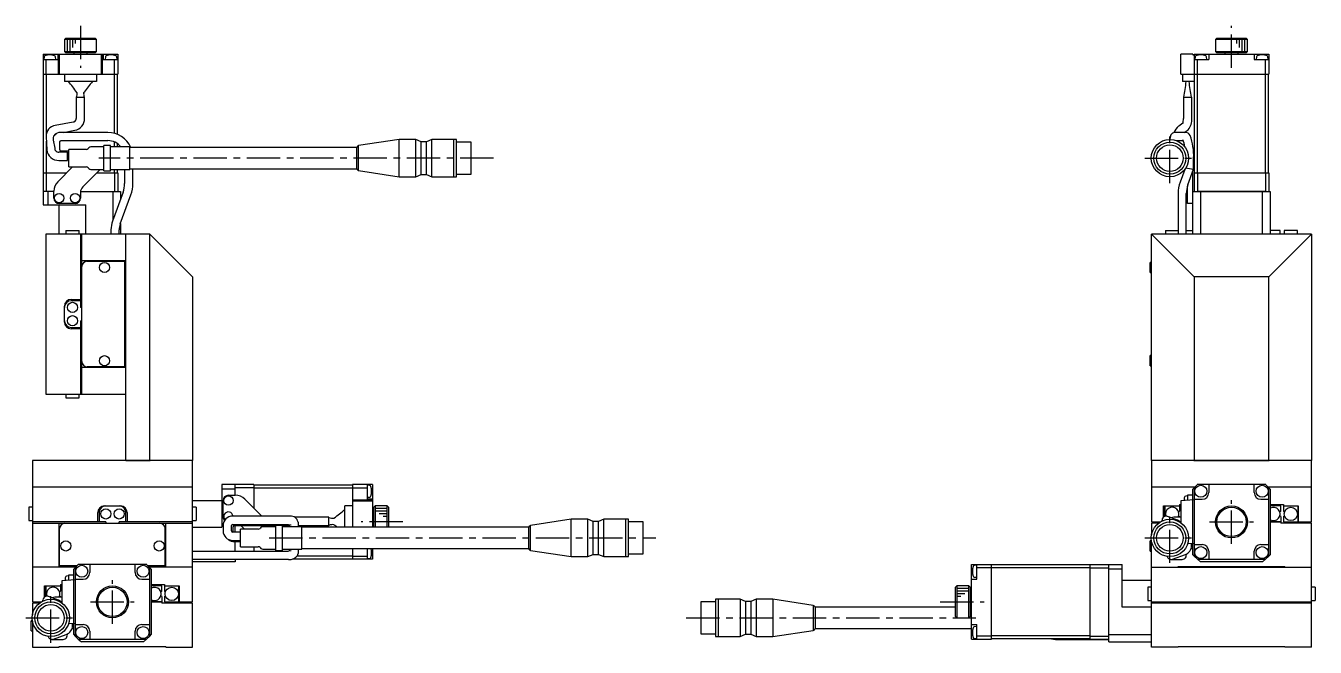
# Model space of a CAD drawing. Extents: x -587 to 419, y 17 to 772.
# Drawn here: x -88.2 to 395.5, y 287 to 520.1 of the extents above; entities that cross this region are included whole.
import ezdxf

# ---------------------------------------------------------------- set-up
doc = ezdxf.new("R2010")
doc.units = 0
doc.header["$LTSCALE"] = 10
doc.linetypes.add('CENTER', pattern=[2, 1.25, -0.25, 0.25, -0.25])
doc.layers.add('1', color=7, linetype='CONTINUOUS')

msp = doc.modelspace()

# ---------------------------------------------------------------- linework, layer by layer
at = {"layer": '1', "color": 4, "linetype": 'CENTER'}
for p, q in [((-67.656117, 520.14345), (-67.656117, 504.382531)), ((364.0799, 504.38253), (364.0799, 520.14345)), ((340.9799, 461.082897), (340.9799, 479.882895)), ((87.279877, 470.482896), (-60.706832, 470.482896)), ((331.579901, 470.482896), (350.379899, 470.482896)), ((364.0799, 325.782896), (364.0799, 342.182896)), ((53.2653, 333.982896), (37.680253, 333.982896)), ((340.9799, 318.582897), (340.9799, 337.382894)), ((355.8799, 333.982896), (372.2799, 333.982896)), ((3.186777, 327.982896), (148.186777, 327.982896)), ((331.579901, 327.982896), (350.379899, 327.982896)), ((-55.656117, 295.782896), (-55.656117, 312.182896)), ((-78.756117, 288.582897), (-78.756117, 307.382894)), ((-63.856117, 303.982896), (-47.456117, 303.982896)), ((254.856945, 303.982896), (271.352159, 303.982896)), ((-88.156116, 297.982896), (-69.356118, 297.982896)), ((159.58867, 297.982896), (268.154107, 297.982896))]:
    msp.add_line(p, q, dxfattribs=at)
at = {"layer": '1', "color": 7, "linetype": 'CONTINUOUS'}
for p, q in [((-73.156117, 515.482896), (-73.656117, 514.982896)), ((-61.656117, 514.982896), (-73.656117, 514.982896)), ((-73.656117, 514.982896), (-73.656117, 510.482896)), ((-73.156117, 515.482896), (-62.156117, 515.482896)), ((-61.656117, 514.982896), (-62.156117, 515.482896)), ((-61.656117, 510.482896), (-61.656117, 514.982896)), ((358.5799, 515.482896), (358.0799, 514.982896)), ((370.0799, 514.982896), (358.0799, 514.982896)), ((358.0799, 514.982896), (358.0799, 510.482896)), ((358.5799, 515.482896), (369.5799, 515.482896)), ((370.0799, 514.982896), (369.5799, 515.482896)), ((370.0799, 510.482896), (370.0799, 514.982896)), ((-81.656117, 509.482896), (-53.656117, 509.482896)), ((-81.656117, 509.482896), (-81.656117, 501.982896)), ((-81.319916, 508.468176), (-81.406117, 507.482896)), ((-76.906117, 507.482896), (-76.992318, 508.468176)), ((-76.156117, 509.482896), (-76.156117, 507.482896)), ((-75.906117, 501.982896), (-75.906117, 509.182896)), ((-75.871154, 509.182896), (-75.906117, 509.182896)), ((-75.871154, 509.482896), (-75.871154, 509.182896)), ((-75.556483, 501.982896), (-75.556483, 509.482896)), ((-73.656117, 510.482896), (-61.656117, 510.482896)), ((-73.656117, 510.482896), (-73.156117, 509.982896)), ((-62.156117, 509.982896), (-73.156117, 509.982896)), ((-70.156117, 509.982896), (-70.156117, 509.482896)), ((-65.156117, 509.482896), (-65.156117, 509.982896)), ((-62.156117, 509.982896), (-61.656117, 510.482896)), ((-59.755751, 501.982896), (-59.755751, 509.482896)), ((-59.44108, 509.482896), (-59.44108, 509.182896)), ((-59.406117, 509.182896), (-59.44108, 509.182896)), ((-59.406117, 501.982896), (-59.406117, 509.182896)), ((-59.156117, 509.482896), (-59.156117, 507.482896)), ((-58.319916, 508.468176), (-58.406117, 507.482896)), ((-53.906117, 507.482896), (-53.992318, 508.468176)), ((-53.656117, 509.482896), (-53.656117, 501.982896)), ((345.0799, 501.982896), (345.0799, 509.482896)), ((349.5799, 509.482896), (345.0799, 509.482896)), ((349.5799, 509.482896), (349.5799, 509.182896)), ((349.5799, 509.182896), (350.0799, 509.182896)), ((350.0799, 509.482896), (378.0799, 509.482896)), ((350.0799, 509.482896), (350.0799, 499.182896)), ((350.416101, 508.468176), (350.3299, 507.482896)), ((354.8299, 507.482896), (354.743699, 508.468176)), ((355.5799, 509.482896), (355.5799, 507.482896)), ((358.0799, 510.482896), (370.0799, 510.482896)), ((358.0799, 510.482896), (358.5799, 509.982896)), ((369.5799, 509.982896), (358.5799, 509.982896)), ((361.5799, 509.982896), (361.5799, 509.482896)), ((366.5799, 509.482896), (366.5799, 509.982896)), ((369.5799, 509.982896), (370.0799, 510.482896)), ((372.5799, 509.482896), (372.5799, 507.482896)), ((373.416101, 508.468176), (373.3299, 507.482896)), ((377.8299, 507.482896), (377.743699, 508.468176)), ((378.0799, 509.482896), (378.0799, 501.982896)), ((-81.656117, 507.482896), (-76.156117, 507.482896)), ((-80.456117, 501.982896), (-80.456117, 507.482896)), ((-59.156117, 507.482896), (-53.656117, 507.482896)), ((-54.856117, 501.982896), (-54.856117, 507.482896)), ((350.0799, 507.482896), (355.5799, 507.482896)), ((351.2799, 501.982896), (351.2799, 507.482896)), ((372.5799, 507.482896), (378.0799, 507.482896)), ((376.8799, 501.982896), (376.8799, 507.482896)), ((-81.656117, 501.982896), (-53.656117, 501.982896)), ((-81.556117, 464.982896), (-81.556117, 501.982896)), ((-80.414696, 479.702171), (-80.414696, 501.982896)), ((-73.656117, 501.982896), (-73.656117, 499.182896)), ((-61.656117, 499.182896), (-73.656117, 499.182896)), ((-61.656117, 501.982896), (-61.656117, 499.182896)), ((-54.897538, 479.811207), (-54.897538, 501.982896)), ((-53.756117, 479.41281), (-53.756117, 501.982896)), ((345.0799, 501.982896), (378.0799, 501.982896)), ((345.6799, 501.982896), (345.6799, 499.182896)), ((350.0799, 499.182896), (345.6799, 499.182896)), ((350.1799, 464.982896), (350.1799, 501.982896)), ((351.321321, 464.982896), (351.321321, 501.982896)), ((376.838479, 464.982896), (376.838479, 501.982896)), ((377.9799, 464.982896), (377.9799, 501.982896)), ((-69.206116, 493.382896), (-66.106116, 493.382896)), ((-69.206116, 493.382896), (-69.206116, 485.400195)), ((-68.955005, 495.127015), (-68.908559, 495.010406)), ((-66.440688, 494.849486), (-66.407057, 494.999919)), ((-66.407057, 494.999919), (-66.367203, 495.106607)), ((-66.367203, 495.106607), (-66.282814, 495.248423)), ((-66.106116, 485.400195), (-66.106116, 493.382896)), ((346.0549, 493.382896), (346.0549, 485.400195)), ((346.0549, 493.382896), (349.1549, 493.382896)), ((349.1549, 485.400195), (349.1549, 493.382896)), ((-70.329048, 483.970574), (-77.090885, 482.73622)), ((-70.278822, 483.980803), (-70.329048, 483.970574)), ((-70.142173, 484.019698), (-70.278822, 483.980803)), ((-70.011934, 484.072904), (-70.142173, 484.019698)), ((-69.889321, 484.139169), (-70.011934, 484.072904)), ((-77.717624, 478.761579), (-77.658949, 478.856963)), ((-77.658949, 478.856963), (-77.632643, 478.890995)), ((-77.284877, 479.250588), (-76.813446, 479.606964)), ((-57.350996, 480.145827), (-74.957652, 480.145827)), ((-74.018614, 480.145827), (-69.772352, 480.92097)), ((342.910357, 480.145827), (342.871032, 480.145354)), ((346.652768, 480.145827), (342.910357, 480.145827)), ((344.278747, 482.492394), (344.270937, 482.487048)), ((345.84691, 483.560744), (344.278747, 482.492394)), ((346.340291, 480.145827), (347.83597, 481.164796)), ((-80.51022, 478.629112), (-80.249556, 473.623914)), ((-80.414696, 464.982896), (-80.414696, 476.794872)), ((-77.153752, 473.78514), (-77.176277, 474.217658)), ((-75.363948, 476.595827), (-75.363637, 476.613346)), ((-75.363948, 473.595827), (-75.363948, 476.595827)), ((-75.363637, 476.613346), (-75.362638, 476.631792)), ((-75.362638, 476.631792), (-75.36095, 476.650187)), ((-75.36095, 476.650187), (-75.358573, 476.668515)), ((-75.358573, 476.668515), (-75.355504, 476.686761)), ((-75.355504, 476.686761), (-75.351742, 476.704909)), ((-75.351742, 476.704909), (-75.347282, 476.722943)), ((-75.347282, 476.722943), (-75.342118, 476.740847)), ((-75.342118, 476.740847), (-75.336245, 476.758602)), ((-75.336245, 476.758602), (-75.329654, 476.77619)), ((-75.329654, 476.77619), (-75.322335, 476.793591)), ((-75.322335, 476.793591), (-75.314278, 476.810783)), ((-75.314278, 476.810783), (-75.305471, 476.827745)), ((-75.305471, 476.827745), (-75.295897, 476.84445)), ((-75.295897, 476.84445), (-75.285543, 476.860873)), ((-75.285543, 476.860873), (-75.274388, 476.876983)), ((-75.274388, 476.876983), (-75.262414, 476.892748)), ((-75.262414, 476.892748), (-75.249597, 476.908132)), ((-75.249597, 476.908132), (-75.235912, 476.923095)), ((-75.235912, 476.923095), (-75.221332, 476.93759)), ((-75.221332, 476.93759), (-75.205826, 476.951566)), ((-75.205826, 476.951566), (-75.189363, 476.964965)), ((-75.189363, 476.964965), (-75.171907, 476.977719)), ((-75.171907, 476.977719), (-75.153423, 476.989749)), ((-75.153423, 476.989749), (-75.133877, 477.000964)), ((-75.133877, 477.000964), (-75.113238, 477.011258)), ((-75.113238, 477.011258), (-75.091486, 477.020509)), ((-75.091486, 477.020509), (-75.068614, 477.028576)), ((-75.068614, 477.028576), (-75.044648, 477.0353)), ((-75.044648, 477.0353), (-75.019655, 477.040509)), ((-75.019655, 477.040509), (-74.993761, 477.04403)), ((-74.993761, 477.04403), (-74.96717, 477.045702)), ((-74.96717, 477.045702), (-74.957652, 477.045827)), ((-74.957652, 477.045827), (-57.350996, 477.045827)), ((-64.463224, 474.390003), (-64.777437, 474.075789)), ((-58.906117, 474.682896), (-63.756117, 474.682896)), ((-56.406117, 475.182896), (-58.906117, 475.182896)), ((-58.906117, 465.782896), (-58.906117, 475.182896)), ((-56.406117, 465.782896), (-56.406117, 475.182896)), ((-49.070331, 474.682896), (-56.406117, 474.682896)), ((-54.897538, 474.682896), (-54.897538, 476.532215)), ((-53.756117, 474.682896), (-53.756117, 475.881098)), ((-49.070331, 466.282896), (-49.070331, 474.682896)), ((35.972013, 474.482896), (-49.070331, 474.482896)), ((35.972013, 466.482896), (35.972013, 474.482896)), ((51.929669, 477.482895), (36.695687, 475.167222)), ((36.695687, 465.798571), (36.695687, 475.167222)), ((51.929669, 463.482897), (51.929669, 477.482895)), ((58.122668, 477.482895), (51.929669, 477.482895)), ((58.122668, 463.482897), (58.122668, 477.482895)), ((60.122668, 476.632896), (58.122668, 477.482895)), ((60.122668, 464.332896), (60.122668, 476.632896)), ((62.122668, 476.632896), (60.122668, 476.632896)), ((64.122668, 477.482895), (62.122668, 476.632896)), ((62.122668, 464.332896), (62.122668, 476.632896)), ((64.122668, 463.482897), (64.122668, 477.482895)), ((72.379668, 477.482895), (64.122668, 477.482895)), ((72.379668, 463.482897), (72.379668, 477.482895)), ((72.429668, 477.432895), (72.379668, 477.482895)), ((73.42967, 477.482895), (72.429668, 477.482895)), ((72.429668, 463.482897), (72.429668, 477.482895)), ((73.42967, 463.482897), (73.42967, 477.482895)), ((78.929671, 476.482894), (73.42967, 476.482894)), ((78.929671, 464.482898), (78.929671, 476.482894)), ((343.414634, 477.045827), (346.008533, 477.045827)), ((344.046487, 476.773073), (344.057371, 477.04597)), ((344.123555, 476.737288), (344.289319, 477.045827)), ((-77.153225, 473.776049), (-77.153752, 473.78514)), ((-77.133681, 473.644749), (-77.153225, 473.776049)), ((-77.097308, 473.528464), (-77.133681, 473.644749)), ((-77.048287, 473.423623), (-77.097308, 473.528464)), ((-76.988651, 473.327564), (-77.048287, 473.423623)), ((-72.570331, 472.732896), (-75.704806, 472.732896)), ((-75.704806, 469.632896), (-72.570331, 469.632896)), ((-72.070331, 473.145827), (-74.913948, 473.145827)), ((-72.570331, 469.632896), (-72.570331, 472.732896)), ((-72.570331, 470.045827), (-72.070331, 470.045827)), ((-65.484544, 473.782896), (-72.070331, 473.782896)), ((-72.070331, 467.182896), (-72.070331, 473.782896)), ((349.866061, 466.32252), (349.866061, 470.595827)), ((-81.656117, 464.982896), (-81.656117, 458.082896)), ((-81.656117, 464.982896), (-72.812971, 464.982896)), ((-80.456117, 464.982896), (-80.456117, 457.982896)), ((-76.191651, 461.604217), (-70.612971, 467.182896)), ((-72.070331, 467.182896), (-65.484544, 467.182896)), ((-60.199263, 466.282896), (-66.777437, 459.704722)), ((-64.777437, 466.890003), (-64.463224, 466.575789)), ((-63.756117, 466.282896), (-58.906117, 466.282896)), ((-61.499263, 464.982896), (-53.656117, 464.982896)), ((-58.906117, 465.782896), (-56.406117, 465.782896)), ((-56.406117, 466.282896), (-49.070331, 466.282896)), ((-54.897538, 464.982896), (-54.897538, 466.282896)), ((-54.856117, 464.982896), (-54.856117, 457.982896)), ((-53.756117, 464.982896), (-53.756117, 466.282896)), ((-53.656117, 464.982896), (-53.656117, 458.082896)), ((-51.075815, 466.282896), (-51.075815, 460.951984)), ((-49.070331, 466.482896), (35.972013, 466.482896)), ((-47.975815, 460.951984), (-47.975815, 466.482896)), ((36.695687, 465.798571), (51.929669, 463.482897)), ((58.122668, 463.482897), (60.122668, 464.332896)), ((60.122668, 464.332896), (62.122668, 464.332896)), ((62.122668, 464.332896), (64.122668, 463.482897)), ((73.42967, 464.482898), (78.929671, 464.482898)), ((346.52766, 466.214133), (344.805347, 461.482116)), ((346.766061, 466.869133), (349.866061, 466.32252)), ((347.718394, 460.421853), (349.866061, 466.32252)), ((349.5799, 441.982896), (349.5799, 465.536298)), ((350.0799, 464.982896), (350.0799, 457.982896)), ((350.0799, 464.982896), (378.0799, 464.982896)), ((351.2799, 464.982896), (351.2799, 458.082896)), ((376.8799, 464.982896), (376.8799, 458.082896)), ((378.0799, 464.982896), (378.0799, 457.982896)), ((51.929669, 463.482897), (58.122668, 463.482897)), ((64.122668, 463.482897), (72.379668, 463.482897)), ((72.379668, 463.482897), (72.429668, 463.532897)), ((72.429668, 463.482897), (73.42967, 463.482897)), ((347.5799, 453.482896), (347.5799, 460.01137)), ((-81.556117, 457.982896), (-81.656117, 458.082896)), ((-81.656117, 457.982896), (-81.656117, 452.982896)), ((-77.656117, 457.982896), (-81.656117, 457.982896)), ((-79.934146, 457.982896), (-79.934146, 452.982896)), ((-77.656117, 455.482896), (-77.656117, 458.068683)), ((-67.656117, 457.583401), (-67.656117, 455.482896)), ((-67.629399, 457.982896), (-52.656117, 457.982896)), ((-51.664309, 457.734718), (-55.630181, 446.838573)), ((-55.378088, 447.531195), (-55.378088, 457.982896)), ((-53.756117, 457.982896), (-53.656117, 458.082896)), ((-52.717134, 445.77831), (-48.751262, 456.674456)), ((-52.656117, 457.982896), (-52.656117, 455.009748)), ((344.0299, 457.204587), (344.0299, 441.982896)), ((347.5799, 457.232896), (347.1299, 457.193526)), ((347.1299, 441.982896), (347.1299, 457.204587)), ((349.5799, 457.982896), (378.5799, 457.982896)), ((351.1799, 457.982896), (351.2799, 458.082896)), ((351.2799, 458.082896), (376.8799, 458.082896)), ((352.417996, 457.982896), (352.417996, 441.982896)), ((375.741804, 441.982896), (375.741804, 457.982896)), ((376.8799, 458.082896), (376.9799, 457.982896)), ((378.5799, 457.982896), (378.5799, 441.982896)), ((-81.656117, 452.982896), (-65.656117, 452.982896)), ((-69.656117, 453.482896), (-75.656117, 453.482896)), ((-75.656117, 441.982896), (-75.656117, 452.982896)), ((-65.656117, 441.982896), (-65.656117, 452.982896)), ((347.1299, 453.772266), (347.5799, 453.732896)), ((349.5799, 453.482896), (347.5799, 453.482896)), ((-52.656117, 445.945954), (-52.656117, 441.982896)), ((-41.656117, 441.982896), (-80.656117, 441.982896)), ((-80.656117, 441.982896), (-80.656117, 381.982896)), ((-73.156117, 443.382896), (-73.156117, 441.982896)), ((-73.156117, 443.382896), (-68.156117, 443.382896)), ((-68.156117, 441.982896), (-68.156117, 443.382896)), ((-67.656117, 441.982896), (-67.656117, 414.482896)), ((-67.156117, 381.982896), (-67.156117, 441.982896)), ((-56.206117, 443.57228), (-56.206117, 441.982896)), ((-53.106117, 441.982896), (-53.106117, 443.57228)), ((-50.656117, 356.982896), (-50.656117, 441.982896)), ((-41.656117, 357.082896), (-41.656117, 441.982896)), ((-25.656117, 425.982896), (-41.656117, 441.982896)), ((334.0799, 357.082896), (334.0799, 441.982896)), ((350.0799, 425.982896), (334.0799, 441.982896)), ((394.0799, 441.982896), (334.0799, 441.982896)), ((339.3299, 443.382896), (339.3299, 441.982896)), ((339.3299, 443.382896), (344.0299, 443.382896)), ((347.1299, 443.382896), (349.5799, 443.382896)), ((394.0799, 441.982896), (378.0799, 425.982896)), ((382.3299, 443.382896), (378.5799, 443.382896)), ((382.3299, 441.982896), (382.3299, 443.382896)), ((383.8299, 443.382896), (383.8299, 441.982896)), ((388.8299, 443.382896), (383.8299, 443.382896)), ((388.8299, 441.982896), (388.8299, 443.382896)), ((394.0799, 441.982896), (394.0799, 357.082896)), ((-50.656117, 431.982896), (-67.156117, 431.982896)), ((-65.156117, 431.782896), (-51.156117, 431.782896)), ((-52.156117, 431.982896), (-52.156117, 431.782896)), ((-51.156117, 431.782896), (-51.156117, 392.182896)), ((-50.956117, 431.982896), (-50.956117, 391.982896)), ((333.5799, 427.582896), (333.5799, 431.382896)), ((334.0799, 431.382896), (333.5799, 431.382896)), ((-25.656117, 425.982896), (-25.656117, 357.082896)), ((333.5799, 427.582896), (334.0799, 427.582896)), ((350.0799, 425.982896), (350.0799, 357.082896)), ((378.0799, 425.982896), (350.0799, 425.982896)), ((378.0799, 357.082896), (378.0799, 425.982896)), ((-71.156117, 417.482896), (-67.656117, 417.482896)), ((-67.656117, 416.982896), (-71.156117, 416.982896)), ((-73.656117, 408.982896), (-73.656117, 414.982896)), ((-67.156117, 414.482896), (-67.656117, 414.482896)), ((-71.156117, 406.982896), (-67.656117, 406.982896)), ((-67.656117, 406.482896), (-71.156117, 406.482896)), ((-67.656117, 409.482896), (-67.156117, 409.482896)), ((-67.656117, 409.482896), (-67.656117, 381.982896)), ((-50.656117, 391.982896), (-67.156117, 391.982896)), ((-51.156117, 392.182896), (-65.156117, 392.182896)), ((-52.156117, 392.182896), (-52.156117, 391.982896)), ((333.5799, 392.582896), (333.5799, 396.382896)), ((334.0799, 396.382896), (333.5799, 396.382896)), ((333.5799, 392.582896), (334.0799, 392.582896)), ((-80.656117, 381.982896), (-50.656117, 381.982896)), ((-73.156117, 381.982896), (-73.156117, 380.582896)), ((-73.156117, 380.582896), (-68.156117, 380.582896)), ((-68.156117, 380.582896), (-68.156117, 381.982896)), ((-25.656117, 356.982896), (-85.656117, 356.982896)), ((-85.656117, 356.982896), (-85.656117, 303.982896)), ((-50.656117, 357.082896), (-41.656117, 357.082896)), ((-41.656117, 357.082896), (-41.556117, 356.982896)), ((-25.756117, 356.982896), (-25.656117, 357.082896)), ((-25.656117, 303.982896), (-25.656117, 356.982896)), ((334.0799, 357.082896), (334.1799, 356.982896)), ((334.0799, 356.982896), (334.0799, 333.982896)), ((394.0799, 356.982896), (334.0799, 356.982896)), ((349.9799, 356.982896), (350.0799, 357.082896)), ((350.0799, 357.082896), (378.0799, 357.082896)), ((378.0799, 357.082896), (378.1799, 356.982896)), ((393.9799, 356.982896), (394.0799, 357.082896)), ((394.0799, 333.982896), (394.0799, 356.982896)), ((-25.656117, 346.982896), (-85.656117, 346.982896)), ((-9.656117, 347.982897), (-14.656117, 347.982897)), ((-14.656117, 347.982896), (-14.656117, 331.982896)), ((-9.656117, 346.260925), (-14.656117, 346.260925)), ((-12.156117, 343.982896), (-9.570331, 343.982896)), ((-9.656118, 347.882897), (-9.556117, 347.982897)), ((-9.656117, 343.982896), (-9.656117, 347.982896)), ((-2.656117, 346.782896), (-9.656117, 346.782896)), ((-2.656117, 347.982897), (-9.556117, 347.982897)), ((-2.656117, 347.982896), (-2.656117, 339.13975)), ((-2.656117, 347.882897), (34.343883, 347.882896)), ((-2.656117, 346.741475), (34.343883, 346.741475)), ((41.843883, 347.982896), (34.343883, 347.982896)), ((34.343883, 347.982896), (34.343883, 331.982896)), ((34.343883, 346.782896), (39.843883, 346.782896)), ((39.843883, 347.982896), (39.843883, 342.482896)), ((40.829163, 347.646695), (39.843883, 347.732896)), ((41.843883, 347.982896), (41.843883, 331.982896)), ((350.223494, 346.982896), (334.0799, 346.982896)), ((347.5799, 343.732896), (346.897113, 343.67316)), ((349.5799, 343.982896), (347.5799, 343.982896)), ((347.5799, 343.982896), (347.5799, 342.058079)), ((349.5799, 346.260925), (350.0799, 346.782896)), ((349.5799, 321.704867), (349.5799, 346.260925)), ((351.2799, 347.982896), (350.0799, 346.782896)), ((350.0799, 346.782896), (350.0799, 321.182896)), ((376.925132, 347.982896), (351.234667, 347.982896)), ((355.5799, 347.982896), (355.5799, 344.982896)), ((372.5799, 344.982896), (372.5799, 347.982896)), ((378.0799, 346.782897), (376.8799, 347.982896)), ((394.0799, 346.982896), (377.936307, 346.982896)), ((378.5799, 346.260926), (378.0799, 346.782897)), ((378.0799, 321.182897), (378.0799, 346.782897)), ((378.5799, 346.260926), (378.5799, 321.704867)), ((-85.656117, 339.482896), (-87.056117, 339.482896)), ((-87.056117, 339.482896), (-87.056117, 334.482896)), ((-58.656117, 339.982896), (-52.656117, 339.982896)), ((-25.656117, 341.982896), (-14.656117, 341.982896)), ((-24.256117, 339.482896), (-25.656117, 339.482896)), ((-24.256117, 339.482896), (-24.256117, 334.482896)), ((-14.156117, 335.982896), (-14.156117, 341.982896)), ((-6.034797, 342.51843), (0.320435, 336.163198)), ((31.543883, 331.982896), (31.543883, 339.982896)), ((34.343883, 339.982896), (31.543883, 339.982896)), ((34.343883, 342.232896), (41.543883, 342.232896)), ((34.343883, 341.883262), (41.843883, 341.883262)), ((39.843883, 343.232896), (40.829163, 343.319097)), ((41.843883, 342.482896), (39.843883, 342.482896)), ((41.543883, 342.197932), (41.543883, 342.232896)), ((41.843883, 342.197932), (41.543883, 342.197932)), ((42.843883, 339.982896), (42.343883, 339.482896)), ((42.343883, 331.982896), (42.343883, 339.482896)), ((42.843883, 339.982896), (42.843883, 331.982896)), ((47.343883, 339.982896), (42.843883, 339.982896)), ((47.343883, 331.982896), (47.343883, 339.982896)), ((47.843883, 339.482896), (47.343883, 339.982896)), ((47.843883, 339.482896), (47.843883, 331.982896)), ((338.5799, 339.982896), (344.5799, 339.982896)), ((338.5799, 335.802149), (338.5799, 339.982896)), ((339.1299, 339.932896), (339.0799, 339.982896)), ((339.0799, 336.082224), (339.0799, 339.982896)), ((344.5799, 339.932896), (339.1299, 339.932896)), ((339.1299, 339.932896), (339.1299, 336.098115)), ((344.5799, 340.482896), (345.0799, 340.482896)), ((344.5799, 340.482896), (344.5799, 337.985498)), ((350.0799, 342.232895), (345.0799, 341.883262)), ((345.0799, 341.883262), (345.0799, 333.656518)), ((350.0799, 342.482896), (353.0799, 342.482896)), ((375.0799, 342.482896), (378.0799, 342.482897)), ((378.5799, 340.482896), (383.5799, 340.482896)), ((382.5799, 339.982896), (378.5799, 339.982896)), ((382.5799, 337.985498), (382.5799, 339.982896)), ((383.5799, 340.482896), (383.5799, 337.985498)), ((383.5799, 339.982896), (389.0799, 339.982896)), ((389.0299, 339.932896), (383.5799, 339.932896)), ((389.0299, 339.932896), (389.0799, 339.982896)), ((389.0299, 333.982896), (389.0299, 339.932896)), ((389.0799, 339.982896), (389.0799, 333.982896)), ((-87.056117, 334.482896), (-85.656117, 334.482896)), ((-58.156117, 333.982896), (-85.656117, 333.982896)), ((-61.156117, 333.982896), (-61.156117, 337.482896)), ((-60.656117, 337.482896), (-60.656117, 333.982896)), ((-58.156117, 333.982896), (-58.156117, 333.482896)), ((-53.156117, 333.482896), (-53.156117, 333.982896)), ((-25.656117, 333.982896), (-53.156117, 333.982896)), ((-50.656117, 333.982896), (-50.656117, 337.482896)), ((-50.156117, 337.482896), (-50.156117, 333.982896)), ((-25.656117, 334.482896), (-24.256117, 334.482896)), ((10.406961, 336.163198), (-10.593039, 336.163198)), ((25.543883, 335.732895), (12.684308, 335.732895)), ((13.956961, 333.929157), (13.956961, 332.182896)), ((25.543883, 332.632895), (25.543883, 335.732895)), ((42.343883, 336.482896), (41.843883, 336.482896)), ((116.429669, 334.982895), (101.195687, 332.667221)), ((116.429669, 320.982897), (116.429669, 334.982895)), ((122.622668, 334.982895), (116.429669, 334.982895)), ((122.622668, 320.982897), (122.622668, 334.982895)), ((124.622668, 334.132896), (122.622668, 334.982895)), ((124.622668, 321.832896), (124.622668, 334.132896)), ((126.622668, 334.132896), (124.622668, 334.132896)), ((128.622668, 334.982895), (126.622668, 334.132896)), ((126.622668, 321.832896), (126.622668, 334.132896)), ((128.622668, 320.982897), (128.622668, 334.982895)), ((136.879668, 334.982895), (128.622668, 334.982895)), ((136.879668, 320.982897), (136.879668, 334.982895)), ((136.929668, 334.932895), (136.879668, 334.982895)), ((136.929668, 320.982897), (136.929668, 334.982895)), ((137.92967, 334.982895), (136.929668, 334.982895)), ((137.92967, 320.982897), (137.92967, 334.982895)), ((143.429671, 333.982894), (137.92967, 333.982894)), ((143.429671, 321.982898), (143.429671, 333.982894)), ((334.0799, 333.982896), (337.374352, 333.982896)), ((335.0799, 333.482896), (335.0799, 333.982896)), ((335.5799, 333.482896), (335.5799, 333.982896)), ((338.024332, 334.328335), (338.024332, 334.613198)), ((342.499022, 335.198173), (340.104464, 336.069723)), ((345.0799, 335.732895), (342.416618, 335.732895)), ((344.240365, 337.645963), (344.5799, 337.985498)), ((344.240365, 336.319829), (344.5799, 335.980294)), ((344.5799, 335.980294), (344.5799, 335.732895)), ((378.5799, 334.032896), (382.5799, 334.032896)), ((382.5799, 333.982896), (378.5799, 333.982896)), ((382.240365, 337.645963), (382.5799, 337.985498)), ((382.5799, 335.980294), (382.240365, 336.319829)), ((382.5799, 335.980294), (382.5799, 333.482896)), ((383.5799, 337.985498), (383.919435, 337.645963)), ((383.5799, 335.980294), (383.919435, 336.319829)), ((383.5799, 335.980294), (383.5799, 333.982896)), ((383.5799, 333.982896), (394.0799, 333.982896)), ((-85.656117, 333.482896), (-25.656117, 333.482896)), ((-75.656117, 316.982896), (-75.656117, 333.482896)), ((-75.456117, 317.482896), (-75.456117, 331.482896)), ((-35.856117, 317.482896), (-35.856117, 331.482896)), ((-35.656117, 316.982896), (-35.656117, 333.482896)), ((-25.656117, 331.982896), (-14.656117, 331.982896)), ((-14.143039, 332.613198), (-14.143039, 330.613198)), ((-11.043039, 330.613198), (-11.043039, 332.613198)), ((-10.593039, 333.063198), (10.406961, 333.063198)), ((-7.570331, 330.163198), (-10.593039, 330.163198)), ((-10.361814, 330.182895), (-10.361814, 332.182895)), ((-9.911814, 332.632895), (5.593883, 332.632895)), ((-9.656117, 330.163198), (-9.656117, 332.632895)), ((-7.570331, 324.682896), (-7.570331, 331.282896)), ((-0.984544, 331.282896), (-7.570331, 331.282896)), ((-6.112971, 331.282896), (-7.462971, 332.632895)), ((0.036776, 331.890002), (-0.277437, 331.575789)), ((5.593883, 332.182896), (0.743883, 332.182896)), ((3.850738, 332.632895), (4.300737, 332.182896)), ((5.593883, 323.282896), (5.593883, 332.682896)), ((8.093883, 332.682896), (5.593883, 332.682896)), ((8.093883, 323.282896), (8.093883, 332.682896)), ((10.856961, 332.632895), (8.093883, 332.632895)), ((15.429669, 332.182896), (8.093883, 332.182896)), ((10.406961, 333.063198), (11.365044, 332.92874)), ((10.856961, 332.182896), (10.856961, 333.040971)), ((13.956961, 332.632895), (25.543883, 332.632895)), ((15.429669, 323.782896), (15.429669, 332.182896)), ((100.472013, 331.982896), (15.429669, 331.982896)), ((27.397641, 332.92313), (27.490148, 332.883589)), ((100.472013, 323.982896), (100.472013, 331.982896)), ((101.195687, 323.29857), (101.195687, 332.667221)), ((336.649776, 333.482896), (334.0799, 333.482896)), ((334.0799, 333.482896), (334.0799, 329.161871)), ((394.0799, 333.482896), (382.5799, 333.482896)), ((394.0799, 286.982896), (394.0799, 333.482896)), ((-10.593039, 327.063198), (-7.570331, 327.063198)), ((-9.911814, 326.632895), (-7.570331, 326.632895)), ((-9.656117, 323.032896), (-9.656117, 326.632895)), ((-7.570331, 324.682896), (-0.984544, 324.682896)), ((-2.656117, 324.682896), (-2.656117, 323.032896)), ((-0.277437, 324.390002), (0.036776, 324.075789)), ((334.06687, 326.882896), (333.5799, 326.882896)), ((333.5799, 323.082896), (333.5799, 326.882896)), ((334.0799, 286.982896), (334.0799, 326.80392)), ((350.0799, 325.732896), (347.663412, 325.901871)), ((349.11172, 325.106442), (349.11172, 325.754263)), ((350.0799, 325.482896), (353.0799, 325.482896)), ((375.0799, 325.482896), (378.0799, 325.482897)), ((-25.65573, 323.032895), (10.406961, 323.032895)), ((10.406961, 319.932895), (-25.65573, 319.932895)), ((-9.656117, 319.932896), (-9.656117, 318.982896)), ((0.743883, 323.782896), (5.593883, 323.782896)), ((5.593883, 323.282896), (8.093883, 323.282896)), ((8.093883, 323.782896), (15.429669, 323.782896)), ((11.365044, 323.167353), (10.406961, 323.032896)), ((10.856961, 323.057316), (10.856961, 323.782896)), ((11.841868, 320.082896), (34.343883, 320.082896)), ((13.69034, 321.224317), (34.343883, 321.224317)), ((13.828419, 321.500507), (13.891784, 321.688603)), ((13.891784, 321.688603), (13.933499, 321.878449)), ((13.933499, 321.878449), (13.954251, 322.068634)), ((13.954251, 322.068634), (13.956961, 322.166936)), ((13.956961, 323.782896), (13.956961, 322.166936)), ((15.429669, 323.982896), (100.472013, 323.982896)), ((34.343883, 323.982896), (34.343883, 319.982896)), ((34.343883, 321.182896), (39.843883, 321.182896)), ((41.843883, 319.982896), (34.343883, 319.982896)), ((39.843883, 323.982896), (39.843883, 319.982896)), ((39.843883, 320.232896), (40.829163, 320.319097)), ((41.843883, 323.982896), (41.843883, 319.982896)), ((101.195687, 323.29857), (116.429669, 320.982897)), ((116.429669, 320.982897), (122.622668, 320.982897)), ((122.622668, 320.982897), (124.622668, 321.832896)), ((124.622668, 321.832896), (126.622668, 321.832896)), ((126.622668, 321.832896), (128.622668, 320.982897)), ((128.622668, 320.982897), (136.879668, 320.982897)), ((136.879668, 320.982897), (136.929668, 321.032897)), ((136.929668, 320.982897), (137.92967, 320.982897)), ((137.92967, 321.982898), (143.429671, 321.982898)), ((333.5799, 323.082896), (334.0799, 323.082896)), ((341.453718, 319.932896), (345.605529, 319.932896)), ((341.983849, 320.026372), (346.775891, 321.770532)), ((348.929233, 323.982896), (349.5799, 323.982896)), ((349.5799, 321.704867), (350.0799, 321.182896)), ((350.0799, 321.182896), (351.2799, 319.982896)), ((351.2799, 319.982896), (352.417997, 318.982896)), ((351.2799, 319.982896), (376.8799, 319.982896)), ((355.5799, 322.982896), (355.5799, 319.982896)), ((372.5799, 319.982896), (372.5799, 322.982896)), ((375.741804, 318.982896), (376.8799, 319.982896)), ((376.8799, 319.982896), (378.0799, 321.182897)), ((378.0799, 321.182897), (378.5799, 321.704867)), ((-69.512523, 316.982896), (-85.656117, 316.982896)), ((-75.456117, 318.482896), (-75.656117, 318.482896)), ((-69.224831, 317.282896), (-75.656117, 317.282896)), ((-69.025859, 317.482896), (-75.456117, 317.482896)), ((-70.156117, 316.260925), (-69.656117, 316.782896)), ((-70.156117, 291.704867), (-70.156117, 316.260925)), ((-68.456117, 317.982896), (-69.656117, 316.782896)), ((-69.656117, 316.782896), (-69.656117, 291.182896)), ((-42.810885, 317.982896), (-68.50135, 317.982896)), ((-64.156117, 317.982896), (-64.156117, 314.982896)), ((-47.156117, 314.982896), (-47.156117, 317.982896)), ((-41.656117, 316.782897), (-42.856117, 317.982897)), ((-35.856117, 317.482896), (-42.286375, 317.482896)), ((-35.656117, 317.282896), (-42.087403, 317.282896)), ((-25.656117, 316.982896), (-41.799711, 316.982896)), ((-41.156117, 316.260926), (-41.656117, 316.782897)), ((-41.656117, 291.182897), (-41.656117, 316.782897)), ((-41.156117, 316.260926), (-41.156117, 291.704867)), ((-35.656117, 318.482896), (-35.856117, 318.482896)), ((-9.656117, 318.982896), (-25.656117, 318.982896)), ((266.5799, 289.982896), (266.5799, 317.982896)), ((266.5799, 317.982896), (274.0799, 317.982896)), ((268.5799, 317.732896), (267.59462, 317.646696)), ((268.5799, 312.482897), (268.5799, 317.982896)), ((274.0799, 316.782897), (268.5799, 316.782897)), ((274.0799, 289.982897), (274.0799, 317.982897)), ((311.0799, 317.882897), (274.0799, 317.882896)), ((311.0799, 316.741475), (274.0799, 316.741475)), ((311.0799, 317.982897), (317.9799, 317.982897)), ((311.0799, 289.982897), (311.0799, 317.982897)), ((311.0799, 316.782897), (318.0799, 316.782897)), ((318.0799, 317.882897), (317.9799, 317.982897)), ((318.0799, 317.982897), (323.0799, 317.982897)), ((318.0799, 288.982896), (318.0799, 317.982897)), ((323.0799, 316.260926), (318.0799, 316.260926)), ((323.0799, 301.982897), (323.0799, 317.982897)), ((334.0799, 316.982896), (394.0799, 316.982896)), ((344.0799, 317.282896), (384.0799, 317.282896)), ((344.0799, 316.982896), (344.0799, 317.282896)), ((375.741804, 318.982896), (352.417997, 318.982896)), ((384.0799, 316.982896), (384.0799, 317.282896)), ((-81.156117, 309.982896), (-75.156117, 309.982896)), ((-81.156117, 305.802149), (-81.156117, 309.982896)), ((-80.606117, 309.932896), (-80.656117, 309.982896)), ((-80.656117, 306.082224), (-80.656117, 309.982896)), ((-75.156117, 309.932896), (-80.606117, 309.932896)), ((-80.606117, 309.932896), (-80.606117, 306.098115)), ((-75.156117, 310.482896), (-74.656117, 310.482896)), ((-75.156117, 310.482896), (-75.156117, 307.985498)), ((-69.656117, 312.232895), (-74.656117, 311.883262)), ((-74.656117, 311.883262), (-74.656117, 303.656518)), ((-72.156117, 313.732896), (-72.838905, 313.67316)), ((-70.156117, 313.982896), (-72.156117, 313.982896)), ((-72.156117, 313.982896), (-72.156117, 312.058079)), ((-69.656117, 312.482896), (-66.656117, 312.482896)), ((-44.656117, 312.482896), (-41.656117, 312.482897)), ((-41.156117, 310.482896), (-36.156117, 310.482896)), ((-37.156117, 309.982896), (-41.156117, 309.982896)), ((-37.156117, 307.985498), (-37.156117, 309.982896)), ((-36.156117, 310.482896), (-36.156117, 307.985498)), ((-36.156117, 309.982896), (-30.656117, 309.982896)), ((-30.706117, 309.932896), (-36.156117, 309.932896)), ((-30.706117, 309.932896), (-30.656117, 309.982896)), ((-30.706117, 303.982896), (-30.706117, 309.932896)), ((-30.656117, 309.982896), (-30.656117, 303.982896)), ((261.0799, 309.982896), (260.5799, 309.482896)), ((265.5799, 309.982896), (261.0799, 309.982896)), ((261.0799, 309.982896), (261.0799, 297.982896)), ((266.0799, 309.482896), (265.5799, 309.982896)), ((265.5799, 297.982896), (265.5799, 309.982896)), ((266.5799, 312.482896), (268.5799, 312.482896)), ((267.59462, 313.319097), (268.5799, 313.232896)), ((334.0799, 311.982896), (323.0799, 311.982896)), ((-77.236995, 305.198173), (-79.631553, 306.069723)), ((-74.656117, 305.732895), (-77.319399, 305.732895)), ((-75.495652, 307.645963), (-75.156117, 307.985498)), ((-75.495652, 306.319829), (-75.156117, 305.980294)), ((-75.156117, 305.980294), (-75.156117, 305.732895)), ((-37.495652, 307.645963), (-37.156117, 307.985498)), ((-37.156117, 305.980294), (-37.495652, 306.319829)), ((-37.156117, 305.980294), (-37.156117, 303.482896)), ((-36.156117, 307.985498), (-35.816582, 307.645963)), ((-36.156117, 305.980294), (-35.816582, 306.319829)), ((-36.156117, 305.980294), (-36.156117, 303.982896)), ((170.494113, 304.982895), (170.494113, 290.982897)), ((171.494115, 304.982895), (170.494113, 304.982895)), ((171.494115, 304.982895), (171.494115, 290.982897)), ((171.544115, 304.982895), (171.494115, 304.932895)), ((171.544115, 304.982895), (171.544115, 290.982897)), ((179.801115, 304.982895), (171.544115, 304.982895)), ((179.801115, 304.982895), (179.801115, 290.982897)), ((181.801115, 304.132896), (179.801115, 304.982895)), ((185.801115, 304.982895), (183.801115, 304.132896)), ((185.801115, 304.982895), (185.801115, 290.982897)), ((191.994114, 304.982895), (185.801115, 304.982895)), ((191.994114, 304.982895), (191.994114, 290.982897)), ((207.228096, 302.667221), (191.994114, 304.982895)), ((260.5799, 298.482896), (260.5799, 309.482896)), ((266.0799, 309.482896), (266.0799, 298.482896)), ((266.5799, 306.482896), (266.0799, 306.482896)), ((334.0799, 309.482896), (332.6799, 309.482896)), ((332.6799, 309.482896), (332.6799, 304.482896)), ((395.4799, 309.482896), (394.0799, 309.482896)), ((395.4799, 309.482896), (395.4799, 304.482896)), ((-85.656117, 303.982896), (-82.361665, 303.982896)), ((-83.086241, 303.482896), (-85.656117, 303.482896)), ((-85.656117, 303.482896), (-85.656117, 299.161871)), ((-84.656117, 303.482896), (-84.656117, 303.982896)), ((-84.156117, 303.482896), (-84.156117, 303.982896)), ((-81.711685, 304.328335), (-81.711685, 304.613198)), ((-41.156117, 304.032896), (-37.156117, 304.032896)), ((-37.156117, 303.982896), (-41.156117, 303.982896)), ((-25.656117, 303.482896), (-37.156117, 303.482896)), ((-36.156117, 303.982896), (-25.656117, 303.982896)), ((-25.656117, 286.982896), (-25.656117, 303.482896)), ((164.994112, 303.982894), (164.994112, 291.982898)), ((170.494113, 303.982894), (164.994112, 303.982894)), ((181.801115, 304.132896), (181.801115, 291.832896)), ((183.801115, 304.132896), (181.801115, 304.132896)), ((183.801115, 304.132896), (183.801115, 291.832896)), ((207.228096, 302.667221), (207.228096, 293.29857)), ((207.95177, 301.982896), (207.95177, 293.982896)), ((260.5799, 301.982896), (207.95177, 301.982896)), ((266.0799, 301.482896), (266.5799, 301.482896)), ((334.0799, 301.982897), (323.0799, 301.982897)), ((332.6799, 304.482896), (334.0799, 304.482896)), ((334.0799, 303.982896), (394.0799, 303.982896)), ((394.0799, 303.482896), (334.0799, 303.482896)), ((394.0799, 304.482896), (395.4799, 304.482896)), ((-85.669147, 296.882896), (-86.156117, 296.882896)), ((-86.156117, 293.082896), (-86.156117, 296.882896)), ((-85.656117, 296.80392), (-85.656117, 286.982896)), ((-69.656117, 295.732896), (-72.072605, 295.901871)), ((-70.624297, 295.106442), (-70.624297, 295.754263)), ((-69.656117, 295.482896), (-66.656117, 295.482896)), ((-44.656117, 295.482896), (-41.656117, 295.482897)), ((260.5799, 298.482896), (261.0799, 297.982896)), ((261.0799, 297.982896), (265.5799, 297.982896)), ((265.5799, 297.982896), (266.0799, 298.482896)), ((266.5799, 295.482897), (268.5799, 295.482897)), ((268.5799, 289.982896), (268.5799, 295.482897)), ((-86.156117, 293.082896), (-85.656117, 293.082896)), ((-77.752168, 290.026372), (-72.960126, 291.770532)), ((-70.806784, 293.982896), (-70.156117, 293.982896)), ((-70.156117, 291.704867), (-69.656117, 291.182896)), ((-69.656117, 291.182896), (-68.456117, 289.982896)), ((-64.156117, 292.982896), (-64.156117, 289.982896)), ((-47.156117, 289.982896), (-47.156117, 292.982896)), ((-42.856117, 289.982896), (-41.656117, 291.182897)), ((-41.656117, 291.182897), (-41.156117, 291.704867)), ((164.994112, 291.982898), (170.494113, 291.982898)), ((170.494113, 290.982897), (171.494115, 290.982897)), ((171.494115, 291.032897), (171.544115, 290.982897)), ((171.544115, 290.982897), (179.801115, 290.982897)), ((179.801115, 290.982897), (181.801115, 291.832896)), ((181.801115, 291.832896), (183.801115, 291.832896)), ((183.801115, 291.832896), (185.801115, 290.982897)), ((185.801115, 290.982897), (191.994114, 290.982897)), ((191.994114, 290.982897), (207.228096, 293.29857)), ((207.95177, 293.982896), (266.5799, 293.982896)), ((268.5799, 294.732896), (267.59462, 294.646696)), ((267.594621, 290.319097), (268.5799, 290.232896)), ((274.0799, 291.182897), (268.5799, 291.182897)), ((311.0799, 291.224318), (274.0799, 291.224318)), ((311.0799, 291.182897), (318.0799, 291.182897)), ((318.0799, 291.704867), (334.0799, 291.704867)), ((-85.656117, 286.982896), (-75.656117, 286.982896)), ((-78.282299, 289.932896), (-74.130488, 289.932896)), ((-75.656117, 287.282896), (-35.656117, 287.282896)), ((-75.656117, 286.982896), (-75.656117, 287.282896)), ((-68.456117, 289.982896), (-67.318021, 288.982896)), ((-68.456117, 289.982896), (-42.856117, 289.982896)), ((-43.994213, 288.982896), (-67.318021, 288.982896)), ((-43.994213, 288.982896), (-42.856117, 289.982896)), ((-35.656117, 286.982896), (-35.656117, 287.282896)), ((-35.656117, 286.982896), (-25.656117, 286.982896)), ((266.5799, 289.982896), (274.0799, 289.982896)), ((311.0799, 290.082896), (274.0799, 290.082896)), ((296.581919, 290.082255), (298.016822, 289.932896)), ((298.016822, 289.932896), (318.0799, 289.932896)), ((311.0799, 289.982896), (317.9799, 289.982896)), ((318.079901, 290.082897), (317.9799, 289.982896)), ((318.0799, 288.982896), (334.0799, 288.982896)), ((344.0799, 286.982896), (334.0799, 286.982896)), ((344.0799, 287.282896), (384.0799, 287.282896)), ((344.0799, 286.982896), (344.0799, 287.282896)), ((384.0799, 286.982896), (384.0799, 287.282896)), ((394.0799, 286.982896), (384.0799, 286.982896))]:
    msp.add_line(p, q, dxfattribs=at)
at = {"layer": '1', "color": 9, "linetype": 'CONTINUOUS'}
for p, q in [((-72.656117, 514.982896), (-72.656117, 510.482896)), ((-71.656117, 514.982896), (-71.656117, 510.482896)), ((-70.656117, 514.982896), (-70.656117, 511.982896)), ((-69.656117, 514.982896), (-69.656117, 513.482896)), ((366.0799, 513.482896), (366.0799, 514.982896)), ((367.0799, 511.982896), (367.0799, 514.982896)), ((368.0799, 510.482896), (368.0799, 514.982896)), ((369.0799, 510.482896), (369.0799, 514.982896)), ((47.343883, 338.982896), (42.843883, 338.982896)), ((47.343883, 337.982896), (42.843883, 337.982896)), ((47.343883, 336.982896), (44.343883, 336.982896)), ((47.343883, 335.982896), (45.843883, 335.982896)), ((265.5799, 308.982896), (261.0799, 308.982896)), ((265.5799, 307.982896), (261.0799, 307.982896)), ((264.0799, 306.982896), (261.0799, 306.982896)), ((262.5799, 305.982896), (261.0799, 305.982896))]:
    msp.add_line(p, q, dxfattribs=at)
at = {"layer": '1', "color": 7, "linetype": 'CONTINUOUS'}
for centre, radius in [((340.9799, 470.482896), 6.999999), ((340.9799, 470.482896), 5.999998), ((340.9799, 470.482896), 5), ((-75.656117, 455.482896), 1.75), ((-69.656117, 455.482896), 1.75), ((-58.656117, 429.482896), 1.9), ((-70.656117, 414.482896), 1.9), ((-70.656117, 409.482896), 1.9), ((-58.656117, 394.482896), 1.9), ((-12.156117, 341.982896), 1.75), ((352.5799, 345.482896), 2.25), ((375.5799, 345.482896), 2.25), ((-58.156117, 336.982896), 1.9), ((-53.156117, 336.982896), 1.9), ((364.0799, 333.982896), 6), ((364.0799, 333.982896), 5.5), ((386.3299, 336.982896), 2.5), ((340.9799, 327.982896), 6.999999), ((340.9799, 327.982896), 5.999998), ((340.9799, 327.982896), 5), ((-73.156117, 324.982896), 1.9), ((-38.156117, 324.982896), 1.9), ((352.5799, 322.482896), 2.25), ((375.5799, 322.482896), 2.25), ((-67.156117, 315.482896), 2.25), ((-44.156117, 315.482896), 2.25), ((-55.656117, 303.982896), 6), ((-78.756117, 297.982896), 6.999999), ((-55.656117, 303.982896), 5.5), ((-33.406117, 306.982896), 2.5), ((-78.756117, 297.982896), 5.999998), ((-78.756117, 297.982896), 5), ((-67.156117, 292.482896), 2.25), ((-44.156117, 292.482896), 2.25)]:
    msp.add_circle(centre, radius, dxfattribs=at)
for centre, radius, start, end in [((-80.821819, 508.424598), 0.5, 107.629155, 175), ((-79.156117, 503.182896), 6, 72.370845, 107.629155), ((-77.490415, 508.424598), 0.5, 5, 72.370845), ((-57.821819, 508.424598), 0.5, 107.629155, 175), ((-56.156117, 503.182896), 6, 72.370845, 107.629155), ((-54.490415, 508.424598), 0.5, 5, 72.370845), ((350.914198, 508.424598), 0.5, 107.629155, 175), ((352.5799, 503.182896), 6, 72.370845, 107.629155), ((354.245602, 508.424598), 0.5, 5, 72.370845), ((373.914198, 508.424598), 0.5, 107.629155, 175), ((375.5799, 503.182896), 6, 72.370845, 107.629155), ((377.245602, 508.424598), 0.5, 5, 72.370845), ((-119.494978, 458.52946), 62.399278, 35.9094579, 40.65516187), ((12.754911, 435.647376), 98.991145, 140.07156107, 142.98065532), ((313.058761, 501.344346), 34.032002, 346.470847, 356.358564), ((379.561757, 500.960982), 31.474277, 183.238552, 193.932037), ((-71.79557, 494.488035), 2.933889, 337.87177949, 10.25603802), ((-63.092102, 494.572578), 3.360016, 175.27273389, 200.7364772), ((-70.68363, 485.385102), 1.477591, 302.5183827, 0.58527459), ((-70.627626, 485.361025), 4.52168, 280.90317, 0.496344), ((339.385403, 485.263928), 6.670889, 344.035171, 1.170471), ((343.846784, 484.730114), 5.350243, 318.211383, 7.194792), ((-76.512869, 478.778076), 4.000126, 98.308294, 182.134186), ((-74.952786, 476.656827), 3.489003, 90.079914, 140.184939), ((-57.391949, 470.777561), 9.368356, 23.305586, 89.749535), ((343.327664, 477.823524), 2.371266, 101.83669, 188.253318), ((350.13503, 476.0521), 8.70916, 132.493601, 152.555614), ((346.582171, 477.962514), 2.184454, 26.01171008, 88.14798666), ((329.421759, 471.619449), 20.469912, 357.13366141, 20.89602266), ((-75.055163, 477.753496), 2.846916, 159.2619178, 203.99391527), ((-86.285676, 473.617315), 9.12916, 3.770621, 19.042138), ((-65.484544, 474.782896), 1, 270, 315), ((-63.756117, 473.682896), 1, 90, 135), ((-57.372268, 470.834161), 6.211702, 38.300033, 89.803785), ((36.92967, 474.194979), 1.000002, 103.531698, 163.266744), ((338.306662, 474.103647), 8.228404, 4.683826, 23.434828), ((-75.877497, 474.019409), 4.38991, 185.168886, 272.2545), ((-75.756569, 474.304342), 1.572299, 218.40690589, 271.88661145), ((-74.913948, 473.595827), 0.45, 180, 270), ((-65.484544, 466.182896), 1, 45, 90), ((-63.756117, 467.282896), 1, 225, 270), ((36.92967, 466.770813), 1.000002, 196.733256, 256.468302), ((-72.656117, 458.068683), 5, 135, 180), ((-64.656117, 457.583401), 3, 135, 180), ((-60.557096, 461.02382), 9.481554, 339.702493, 359.565902), ((-60.552837, 461.022943), 12.577223, 339.772837, 359.676743), ((356.606923, 457.133628), 12.577223, 159.772837, 179.676743), ((356.611182, 457.132751), 9.481554, 159.702493, 179.565902), ((-75.656117, 455.482896), 2, 180, 270), ((-69.656117, 455.482896), 2, 270, 0), ((-46.656117, 443.57228), 9.55, 160, 180), ((-46.656117, 443.57228), 6.45, 160, 180), ((-65.156117, 429.782896), 2, 90, 180), ((-71.156117, 414.982896), 2.5, 90, 180), ((-71.156117, 414.482896), 2.5, 90, 180), ((-71.156117, 409.482896), 2.5, 180, 270), ((-71.156117, 408.982896), 2.5, 180, 270), ((-65.156117, 394.182896), 2, 180, 270), ((-12.156117, 341.982896), 2, 90, 180), ((-9.570331, 338.982896), 5, 45, 90), ((40.785585, 347.148598), 0.5, 17.629155, 85), ((40.785585, 343.817194), 0.5, 275, 342.370845), ((35.543883, 345.482896), 6, 342.370845, 17.629155), ((346.94069, 343.175062), 0.5, 95.000001, 164.637452), ((353.0799, 344.982896), 2.5, 270.000001, 0.000001), ((375.0799, 344.982896), 2.5, 180.000001, 270.000001), ((-58.656117, 337.482896), 2.5, 90, 180), ((-58.156117, 337.482896), 2.5, 90, 180), ((-53.156117, 337.482896), 2.5, 0, 90), ((-52.656117, 337.482896), 2.5, 0, 90), ((-0.488216, 375.211289), 48.583733, 305.09299571, 311.24783254), ((341.8299, 336.982896), 2.5, 329.999968, 199.226502), ((351.2799, 341.982896), 5, 164.637452, 180.180142), ((379.8299, 336.982896), 2.5, 239.999999, 120.000003), ((-12.156117, 335.982896), 2, 180, 225.352273), ((-10.593039, 332.613198), 3.55, 90, 180), ((-12.156117, 335.982896), 1.75, 5.913658, 224.003082), ((10.408004, 328.849507), 7.313691, 85.95274082, 90.00817113), ((11.28729, 333.458554), 2.710832, 9.99725836, 97.69738539), ((26.813712, 338.362564), 2.970833, 244.69530626, 282.22572146), ((339.574332, 334.613198), 1.55, 70.000001, 190.166308), ((342.416618, 334.182895), 1.55, 90.000001, 120.676487), ((339.06172, 325.754262), 10.05, 53.214287, 70.000001), ((-73.456117, 331.482896), 2, 90, 180), ((-37.856117, 331.482896), 2, 0, 90), ((-10.593039, 330.613198), 3.55, 180, 270), ((-10.593039, 332.613198), 0.45, 90, 180), ((-10.593039, 330.613198), 0.45, 180, 270), ((-9.911814, 332.182895), 0.45, 90, 180), ((-9.911814, 330.182895), 0.45, 180, 182.508741), ((-0.984544, 332.282896), 1, 270, 315), ((0.743883, 331.182896), 1, 90, 135), ((26.855591, 329.7591), 3.210125, 80.27866908, 114.11791776), ((16.330152, 316.817525), 19.561798, 50.83142568, 55.21493493), ((101.42967, 331.694979), 1.000002, 103.531698, 163.266744), ((-9.911814, 330.182895), 3.55, 231.204766, 270), ((-0.984544, 323.682896), 1, 45, 90), ((0.743883, 324.782896), 1, 225, 270), ((345.56172, 325.106442), 3.55, 290.000001, 0.000001), ((353.0799, 322.982896), 2.5, 0.000001, 90.000001), ((375.0799, 322.982896), 2.5, 90.000001, 180.000001), ((10.898497, 323.377705), 3.479701, 261.87934843, 327.35235675), ((40.785585, 320.817194), 0.5, 275, 342.370845), ((35.543883, 322.482896), 6, 342.370845, 14.477509), ((101.42967, 324.270813), 1.000002, 196.733256, 256.468302), ((341.453718, 321.482896), 1.55, 195.944447, 290.000001), ((345.612698, 321.484813), 1.551947, 269.624191, 15.928062), ((-66.656117, 314.982896), 2.5, 270.000001, 0.000001), ((-44.656117, 314.982896), 2.5, 180.000001, 270.000001), ((272.8799, 315.482896), 6, 162.370845, 197.629155), ((267.638198, 317.148598), 0.5, 95, 162.370845), ((-68.456117, 311.982896), 5, 164.637452, 180.180142), ((-72.795327, 313.175062), 0.5, 95.000001, 164.637452), ((267.638198, 313.817195), 0.5, 197.629155, 265), ((-80.161685, 304.613198), 1.55, 70.000001, 190.166308), ((-77.906117, 306.982896), 2.5, 329.999968, 199.226502), ((-77.319399, 304.182895), 1.55, 90.000001, 120.676457), ((-80.674297, 295.754262), 10.05, 53.214287, 70.000001), ((-39.906117, 306.982896), 2.5, 239.999999, 120.000003), ((206.994113, 301.694979), 1.000002, 16.733256, 76.468302), ((-74.174297, 295.106442), 3.55, 290.000001, 0.000001), ((-66.656117, 292.982896), 2.5, 0.000001, 90.000001), ((-44.656117, 292.982896), 2.5, 90.000001, 180.000001), ((-78.282299, 291.482896), 1.55, 195.944447, 290.000001), ((-74.12332, 291.484813), 1.551948, 269.624211, 15.928056), ((206.994113, 294.270813), 1.000002, 283.531698, 343.266744), ((272.8799, 292.482896), 6, 162.370845, 197.629155), ((267.638198, 294.148598), 0.5, 95, 162.370845), ((267.638198, 290.817195), 0.5, 197.629155, 265)]:
    msp.add_arc(centre, radius, start, end, dxfattribs=at)

doc.saveas('drawing.dxf')
